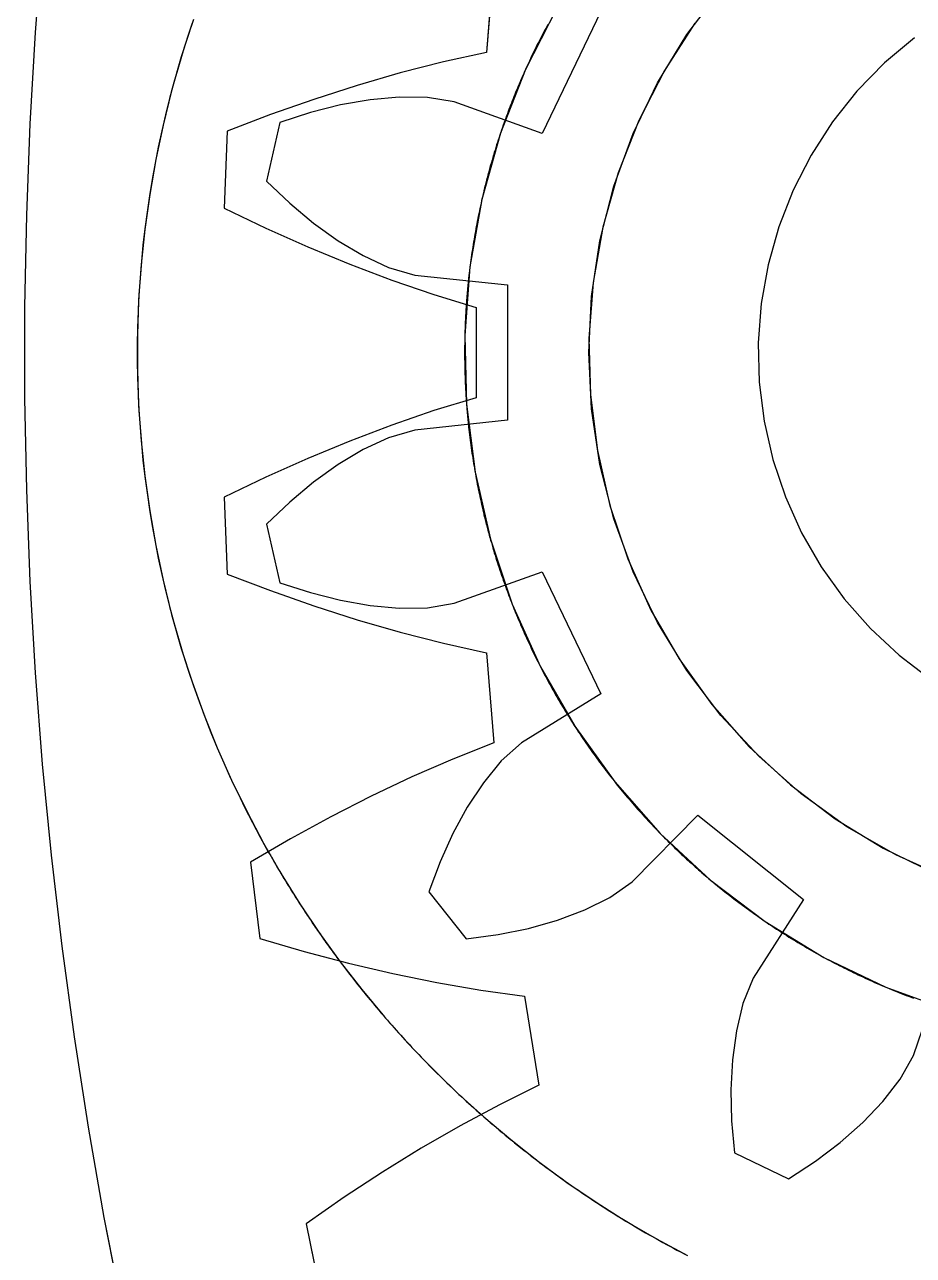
# Model space of a CAD drawing. Header units: millimetres. Extents: x -29 to 134, y -50 to 53.
# Drawn here: x -5 to -1.06, y 36 to 41.45 of the extents above; entities that cross this region are included whole.
import ezdxf

# ---------------------------------------------------------------- set-up
doc = ezdxf.new("R2010")
doc.units = ezdxf.units.MM
doc.linetypes.add('DASHED', pattern=[1.524, 1.27, -0.254])
doc.layers.add('HIDDEN', color=8, linetype='DASHED')
doc.layers.add('VISIBLE', color=7, linetype='CONTINUOUS')

msp = doc.modelspace()

# ---------------------------------------------------------------- linework, layer by layer
at = {"layer": 'HIDDEN'}
for points in [[(-2.5, 40), (-2.48758, 40.24892), (-2.45043, 40.49537), (-2.38893, 40.73689), (-2.30369, 40.97109), (-2.19555, 41.19563), (-2.0656, 41.4083), (-1.91511, 41.60697), (-1.74559, 41.78967), (-1.55872, 41.95458), (-1.35637, 42.10006), (-1.14053, 42.22468), (-0.91335, 42.32718)], [(-2.5, 40), (-2.48758, 40.24892), (-2.45043, 40.49537), (-2.38893, 40.73689), (-2.30369, 40.97109), (-2.19555, 41.19563), (-2.0656, 41.4083), (-1.91511, 41.60697), (-1.74559, 41.78967), (-1.55872, 41.95458), (-1.35637, 42.10006), (-1.14053, 42.22468), (-0.91335, 42.32718)], [(-4.92077, 41.82244), (-4.95206, 41.41816), (-4.97554, 41.01335), (-4.99119, 40.60816), (-4.99902, 40.20275), (-4.99902, 39.79725), (-4.99119, 39.39184), (-4.97554, 38.98665), (-4.95206, 38.58184), (-4.92077, 38.17756), (-4.88168, 37.77396), (-4.83481, 37.37118), (-4.78017, 36.96939), (-4.71778, 36.56873), (-4.64767, 36.16935), (-4.56985, 35.77139)], [(-2.92125, 41.72809), (-2.95343, 41.32947)], [(-2.64138, 41.525), (-2.78009, 41.25443), (-2.89118, 40.97138), (-2.97353, 40.67869), (-3.02633, 40.37925), (-3.04905, 40.07604), (-3.04147, 39.77207), (-3.00366, 39.47037), (-2.936, 39.17394), (-2.83916, 38.88571), (-2.71411, 38.60856), (-2.56208, 38.34523), (-2.38459, 38.09836), (-2.18339, 37.87038), (-1.9605, 37.66356), (-1.71813, 37.47997), (-1.45867, 37.32142), (-1.18473, 37.1895), (-0.899, 37.0855)], [(-2.64138, 41.525), (-2.78009, 41.25443), (-2.89118, 40.97138), (-2.97353, 40.67869), (-3.02633, 40.37925), (-3.04905, 40.07604), (-3.04147, 39.77207), (-3.00366, 39.47037), (-2.936, 39.17394), (-2.83916, 38.88571), (-2.71411, 38.60856), (-2.56208, 38.34523), (-2.38459, 38.09836), (-2.18339, 37.87038), (-1.9605, 37.66356), (-1.71813, 37.47997), (-1.45867, 37.32142), (-1.18473, 37.1895), (-0.899, 37.0855)], [(-2.64138, 41.525), (-2.78009, 41.25443), (-2.89118, 40.97138), (-2.97353, 40.67869), (-3.02633, 40.37925), (-3.04905, 40.07604), (-3.04147, 39.77207), (-3.00366, 39.47037), (-2.936, 39.17394), (-2.83916, 38.88571), (-2.71411, 38.60856), (-2.56208, 38.34523), (-2.38459, 38.09836), (-2.18339, 37.87038), (-1.9605, 37.66356), (-1.71813, 37.47997), (-1.45867, 37.32142), (-1.18473, 37.1895), (-0.899, 37.0855)], [(-2.44613, 41.51065), (-2.70621, 40.97059)], [(-4.25101, 41.47611), (-4.27451, 41.40661), (-4.29687, 41.33674), (-4.31809, 41.26652), (-4.33817, 41.19595), (-4.35709, 41.12507), (-4.37485, 41.05389), (-4.39145, 40.98243), (-4.40688, 40.91071), (-4.42114, 40.83875), (-4.43423, 40.76656), (-4.44614, 40.69417), (-4.45686, 40.6216), (-4.4664, 40.54886), (-4.47476, 40.47597), (-4.48192, 40.40296), (-4.4879, 40.32984), (-4.49268, 40.25663), (-4.49626, 40.18336), (-4.49865, 40.11003), (-4.49985, 40.03668), (-4.49985, 39.96332), (-4.49865, 39.88997), (-4.49626, 39.81664), (-4.49268, 39.74337), (-4.4879, 39.67016), (-4.48192, 39.59704), (-4.47476, 39.52403), (-4.4664, 39.45114), (-4.45686, 39.3784), (-4.44614, 39.30583), (-4.43423, 39.23344), (-4.42114, 39.16125), (-4.40688, 39.08929), (-4.39145, 39.01757), (-4.37485, 38.94611), (-4.35709, 38.87493), (-4.33817, 38.80405), (-4.31809, 38.73348), (-4.29687, 38.66326), (-4.27451, 38.59339), (-4.25101, 38.52389), (-4.22638, 38.45478), (-4.20063, 38.38609), (-4.17376, 38.31782), (-4.14578, 38.25001), (-4.1167, 38.18265), (-4.08653, 38.11578), (-4.05527, 38.04941), (-4.02293, 37.98356), (-3.98952, 37.91825), (-3.95506, 37.85348), (-3.91954, 37.78929)], [(-4.25699, 41.45879), (-4.3051, 41.31), (-4.34802, 41.15963), (-4.38568, 41.00786), (-4.41805, 40.85488), (-4.44509, 40.70086), (-4.46675, 40.54599), (-4.48303, 40.39046), (-4.49389, 40.23447), (-4.49932, 40.07819), (-4.49932, 39.92181), (-4.49389, 39.76553), (-4.48303, 39.60954), (-4.46675, 39.45401), (-4.44509, 39.29914), (-4.41805, 39.14512), (-4.38568, 38.99214), (-4.34802, 38.84037), (-4.3051, 38.69), (-4.25699, 38.54121), (-4.20373, 38.39418), (-4.1454, 38.24909), (-4.08206, 38.10612), (-4.01379, 37.96543), (-3.94068, 37.8272), (-3.86281, 37.6916), (-3.78027, 37.55878), (-3.69317, 37.42891), (-3.60161, 37.30214), (-3.5057, 37.17864), (-3.40555, 37.05854), (-3.3013, 36.94199), (-3.19305, 36.82913), (-3.08095, 36.7201), (-2.96514, 36.61504), (-2.84574, 36.51406), (-2.7229, 36.41729), (-2.59678, 36.32485), (-2.46752, 36.23684), (-2.33528, 36.15338), (-2.20022, 36.07456), (-2.0625, 36.00049)], [(-2.02985, 41.45936), (-2.16506, 41.25), (-2.27876, 41.02822), (-2.36982, 40.79622), (-2.43732, 40.5563), (-2.4806, 40.31086), (-2.49922, 40.06233), (-2.49301, 39.81317), (-2.46202, 39.56588), (-2.40656, 39.3229), (-2.32718, 39.08665), (-2.22468, 38.85947), (-2.10006, 38.64363), (-1.95458, 38.44128), (-1.78967, 38.25441), (-1.60697, 38.08489), (-1.4083, 37.9344), (-1.19563, 37.80445), (-0.97109, 37.69631)], [(-2.02985, 41.45936), (-2.16506, 41.25), (-2.27876, 41.02822), (-2.36982, 40.79622), (-2.43732, 40.5563), (-2.4806, 40.31086), (-2.49922, 40.06233), (-2.49301, 39.81317), (-2.46202, 39.56588), (-2.40656, 39.3229), (-2.32718, 39.08665), (-2.22468, 38.85947), (-2.10006, 38.64363), (-1.95458, 38.44128), (-1.78967, 38.25441), (-1.60697, 38.08489), (-1.4083, 37.9344), (-1.19563, 37.80445), (-0.97109, 37.69631)], [(-2.02985, 41.45936), (-2.16506, 41.25), (-2.27876, 41.02822), (-2.36982, 40.79622), (-2.43732, 40.5563), (-2.4806, 40.31086), (-2.49922, 40.06233), (-2.49301, 39.81317), (-2.46202, 39.56588), (-2.40656, 39.3229), (-2.32718, 39.08665), (-2.22468, 38.85947), (-2.10006, 38.64363), (-1.95458, 38.44128), (-1.78967, 38.25441), (-1.60697, 38.08489), (-1.4083, 37.9344), (-1.19563, 37.80445), (-0.97109, 37.69631)], [(-2.02985, 41.45936), (-2.16506, 41.25), (-2.27876, 41.02822), (-2.36982, 40.79622), (-2.43732, 40.5563), (-2.4806, 40.31086), (-2.49922, 40.06233), (-2.49301, 39.81317), (-2.46202, 39.56588), (-2.40656, 39.3229), (-2.32718, 39.08665), (-2.22468, 38.85947), (-2.10006, 38.64363), (-1.95458, 38.44128), (-1.78967, 38.25441), (-1.60697, 38.08489), (-1.4083, 37.9344), (-1.19563, 37.80445), (-0.97109, 37.69631)], [(-2.02985, 41.45936), (-2.16506, 41.25), (-2.27876, 41.02822), (-2.36982, 40.79622), (-2.43732, 40.5563), (-2.4806, 40.31086), (-2.49922, 40.06233), (-2.49301, 39.81317), (-2.46202, 39.56588), (-2.40656, 39.3229), (-2.32718, 39.08665), (-2.22468, 38.85947), (-2.10006, 38.64363), (-1.95458, 38.44128), (-1.78967, 38.25441), (-1.60697, 38.08489), (-1.4083, 37.9344), (-1.19563, 37.80445), (-0.97109, 37.69631)], [(-2.02985, 41.45936), (-2.16506, 41.25), (-2.27876, 41.02822), (-2.36982, 40.79622), (-2.43732, 40.5563), (-2.4806, 40.31086), (-2.49922, 40.06233), (-2.49301, 39.81317), (-2.46202, 39.56588), (-2.40656, 39.3229), (-2.32718, 39.08665), (-2.22468, 38.85947), (-2.10006, 38.64363), (-1.95458, 38.44128), (-1.78967, 38.25441), (-1.60697, 38.08489), (-1.4083, 37.9344), (-1.19563, 37.80445), (-0.97109, 37.69631)], [(-2.02985, 41.45936), (-2.16506, 41.25), (-2.27876, 41.02822), (-2.36982, 40.79622), (-2.43732, 40.5563), (-2.4806, 40.31086), (-2.49922, 40.06233), (-2.49301, 39.81317), (-2.46202, 39.56588), (-2.40656, 39.3229), (-2.32718, 39.08665), (-2.22468, 38.85947), (-2.10006, 38.64363), (-1.95458, 38.44128), (-1.78967, 38.25441), (-1.60697, 38.08489), (-1.4083, 37.9344), (-1.19563, 37.80445), (-0.97109, 37.69631)], [(-2.02985, 41.45936), (-2.16506, 41.25), (-2.27876, 41.02822), (-2.36982, 40.79622), (-2.43732, 40.5563), (-2.4806, 40.31086), (-2.49922, 40.06233), (-2.49301, 39.81317), (-2.46202, 39.56588), (-2.40656, 39.3229), (-2.32718, 39.08665), (-2.22468, 38.85947), (-2.10006, 38.64363), (-1.95458, 38.44128), (-1.78967, 38.25441), (-1.60697, 38.08489), (-1.4083, 37.9344), (-1.19563, 37.80445), (-0.97109, 37.69631)], [(-1.05666, 41.39498), (-1.1903, 41.28284), (-1.31212, 41.15795), (-1.42089, 41.02155), (-1.51554, 40.875), (-1.59514, 40.71975), (-1.65887, 40.55735), (-1.70612, 40.38941), (-1.73642, 40.2176), (-1.74946, 40.04363), (-1.74511, 39.86922), (-1.72341, 39.69612), (-1.68459, 39.52603), (-1.62903, 39.36065), (-1.55728, 39.20163), (-1.47005, 39.05054), (-1.36821, 38.90889), (-1.25277, 38.77809), (-1.12488, 38.65942), (-0.98581, 38.55408)], [(-1.05666, 41.39498), (-1.1903, 41.28284), (-1.31212, 41.15795), (-1.42089, 41.02155), (-1.51554, 40.875), (-1.59514, 40.71975), (-1.65887, 40.55735), (-1.70612, 40.38941), (-1.73642, 40.2176), (-1.74946, 40.04363), (-1.74511, 39.86922), (-1.72341, 39.69612), (-1.68459, 39.52603), (-1.62903, 39.36065), (-1.55728, 39.20163), (-1.47005, 39.05054), (-1.36821, 38.90889), (-1.25277, 38.77809), (-1.12488, 38.65942), (-0.98581, 38.55408)], [(-2.95343, 41.32947), (-3.14425, 41.28757)], [(-3.14425, 41.28757), (-3.33537, 41.23863)], [(-3.33537, 41.23863), (-3.52669, 41.18314)], [(-3.52669, 41.18314), (-3.71813, 41.12149)], [(-3.71813, 41.12149), (-3.90962, 41.05397)], [(-3.4681, 41.12), (-3.59953, 41.09699)], [(-3.33947, 41.13149), (-3.4681, 41.12)], [(-3.21463, 41.12995), (-3.33947, 41.13149)], [(-3.09584, 41.11032), (-3.21463, 41.12995)], [(-2.70621, 40.97059), (-3.09584, 41.11032)], [(-3.90962, 41.05397), (-4.10109, 40.98081)], [(-3.73303, 41.06323), (-3.86799, 41.01916)], [(-3.59953, 41.09699), (-3.73303, 41.06323)], [(-3.86799, 41.01916), (-3.92713, 40.76003)], [(-2.87094, 41.02966), (-2.87484, 41.01872), (-2.8787, 41.00777), (-2.88252, 40.9968), (-2.88629, 40.98581), (-2.89002, 40.97481), (-2.89372, 40.9638), (-2.89736, 40.95277), (-2.90097, 40.94173), (-2.90454, 40.93068), (-2.90806, 40.91961), (-2.91154, 40.90853), (-2.91498, 40.89743), (-2.91838, 40.88633), (-2.92173, 40.87521), (-2.92504, 40.86407), (-2.92831, 40.85293), (-2.93154, 40.84177), (-2.93472, 40.8306), (-2.93787, 40.81942), (-2.94096, 40.80822), (-2.94402, 40.79702), (-2.94704, 40.7858), (-2.95001, 40.77457), (-2.95294, 40.76333), (-2.95582, 40.75208), (-2.95866, 40.74082), (-2.96146, 40.72955), (-2.96422, 40.71826), (-2.96693, 40.70697), (-2.9696, 40.69566), (-2.97223, 40.68435), (-2.97482, 40.67303), (-2.97736, 40.66169), (-2.97986, 40.65035), (-2.98231, 40.639), (-2.98472, 40.62763), (-2.98709, 40.61626), (-2.98942, 40.60488), (-2.9917, 40.59349), (-2.99394, 40.5821), (-2.99613, 40.57069), (-2.99828, 40.55928), (-3.00039, 40.54785), (-3.00246, 40.53642), (-3.00448, 40.52498), (-3.00646, 40.51354), (-3.00839, 40.50209), (-3.01028, 40.49063), (-3.01213, 40.47916), (-3.01393, 40.46768), (-3.01569, 40.4562), (-3.0174, 40.44471), (-3.01908, 40.43322), (-3.0207, 40.42172), (-3.02229, 40.41021), (-3.02383, 40.3987), (-3.02532, 40.38718), (-3.02678, 40.37566), (-3.02819, 40.36413), (-3.02955, 40.35259), (-3.03087, 40.34105), (-3.03215, 40.32951), (-3.03338, 40.31796)], [(-4.10109, 40.98081), (-4.11483, 40.63984)], [(-3.92713, 40.76003), (-3.82466, 40.66176)], [(-4.11483, 40.63984), (-3.92987, 40.55151)], [(-3.82466, 40.66176), (-3.71903, 40.57342)], [(-3.71903, 40.57342), (-3.6106, 40.49567)], [(-3.92987, 40.55151), (-3.74444, 40.4688)], [(-3.74444, 40.4688), (-3.55857, 40.39195)], [(-3.6106, 40.49567), (-3.49969, 40.4295)], [(-3.49969, 40.4295), (-3.38655, 40.37672)], [(-3.55857, 40.39195), (-3.37234, 40.32124)], [(-3.38655, 40.37672), (-3.271, 40.34287)], [(-3.271, 40.34287), (-2.85933, 40.29971)], [(-3.37234, 40.32124), (-3.18578, 40.25707)], [(-2.85933, 40.29971), (-2.85933, 39.70029)], [(-3.18578, 40.25707), (-2.99895, 40.19996)], [(-3.04253, 40.21328), (-3.043, 40.20652), (-3.04345, 40.19976), (-3.04389, 40.193), (-3.04431, 40.18623), (-3.04472, 40.17947), (-3.04511, 40.17271), (-3.04548, 40.16594), (-3.04584, 40.15917), (-3.04619, 40.15241), (-3.04652, 40.14564), (-3.04684, 40.13887), (-3.04714, 40.1321), (-3.04742, 40.12533), (-3.04769, 40.11856), (-3.04795, 40.11179), (-3.04819, 40.10501), (-3.04842, 40.09824), (-3.04863, 40.09147), (-3.04882, 40.08469), (-3.049, 40.07792), (-3.04917, 40.07115), (-3.04932, 40.06437), (-3.04946, 40.0576), (-3.04958, 40.05082), (-3.04968, 40.04405), (-3.04977, 40.03727), (-3.04985, 40.03049), (-3.04991, 40.02372), (-3.04995, 40.01694), (-3.04998, 40.01016), (-3.05, 40.00339), (-3.05, 39.99661), (-3.04998, 39.98984), (-3.04995, 39.98306), (-3.04991, 39.97628), (-3.04985, 39.96951), (-3.04977, 39.96273), (-3.04968, 39.95595), (-3.04958, 39.94918), (-3.04946, 39.9424), (-3.04932, 39.93563), (-3.04917, 39.92885), (-3.049, 39.92208), (-3.04882, 39.91531), (-3.04863, 39.90853), (-3.04842, 39.90176), (-3.04819, 39.89499), (-3.04795, 39.88821), (-3.04769, 39.88144), (-3.04742, 39.87467), (-3.04714, 39.8679), (-3.04684, 39.86113), (-3.04652, 39.85436), (-3.04619, 39.84759), (-3.04584, 39.84083), (-3.04548, 39.83406), (-3.04511, 39.82729), (-3.04472, 39.82053), (-3.04431, 39.81377), (-3.04389, 39.807), (-3.04345, 39.80024), (-3.043, 39.79348), (-3.04253, 39.78672)], [(-2.99895, 40.19996), (-2.99895, 39.80004)], [(-0.91335, 37.67282), (-1.14053, 37.77532), (-1.35637, 37.89994), (-1.55872, 38.04542), (-1.74559, 38.21033), (-1.91511, 38.39303), (-2.0656, 38.5917), (-2.19555, 38.80437), (-2.30369, 39.02891), (-2.38893, 39.26311), (-2.45043, 39.50463), (-2.48758, 39.75108), (-2.5, 40)], [(-0.91335, 37.67282), (-1.14053, 37.77532), (-1.35637, 37.89994), (-1.55872, 38.04542), (-1.74559, 38.21033), (-1.91511, 38.39303), (-2.0656, 38.5917), (-2.19555, 38.80437), (-2.30369, 39.02891), (-2.38893, 39.26311), (-2.45043, 39.50463), (-2.48758, 39.75108), (-2.5, 40)], [(-2.99895, 39.80004), (-3.18578, 39.74293)], [(-3.18578, 39.74293), (-3.37234, 39.67876)], [(-2.85933, 39.70029), (-3.271, 39.65713)], [(-3.37234, 39.67876), (-3.55857, 39.60805)], [(-3.271, 39.65713), (-3.38655, 39.62328)], [(-3.03338, 39.68204), (-3.03215, 39.67049), (-3.03087, 39.65895), (-3.02955, 39.64741), (-3.02819, 39.63587), (-3.02678, 39.62434), (-3.02532, 39.61282), (-3.02383, 39.6013), (-3.02229, 39.58979), (-3.0207, 39.57828), (-3.01908, 39.56678), (-3.0174, 39.55529), (-3.01569, 39.5438), (-3.01393, 39.53232), (-3.01213, 39.52084), (-3.01028, 39.50937), (-3.00839, 39.49791), (-3.00646, 39.48646), (-3.00448, 39.47502), (-3.00246, 39.46358), (-3.00039, 39.45215), (-2.99828, 39.44072), (-2.99613, 39.42931), (-2.99394, 39.4179), (-2.9917, 39.40651), (-2.98942, 39.39512), (-2.98709, 39.38374), (-2.98472, 39.37237), (-2.98231, 39.361), (-2.97986, 39.34965), (-2.97736, 39.33831), (-2.97482, 39.32697), (-2.97223, 39.31565), (-2.9696, 39.30434), (-2.96693, 39.29303), (-2.96422, 39.28174), (-2.96146, 39.27045), (-2.95866, 39.25918), (-2.95582, 39.24792), (-2.95294, 39.23667), (-2.95001, 39.22543), (-2.94704, 39.2142), (-2.94402, 39.20298), (-2.94096, 39.19178), (-2.93787, 39.18058), (-2.93472, 39.1694), (-2.93154, 39.15823), (-2.92831, 39.14707), (-2.92504, 39.13593), (-2.92173, 39.12479), (-2.91838, 39.11367), (-2.91498, 39.10257), (-2.91154, 39.09147), (-2.90806, 39.08039), (-2.90454, 39.06932), (-2.90097, 39.05827), (-2.89736, 39.04723), (-2.89372, 39.0362), (-2.89002, 39.02519), (-2.88629, 39.01419), (-2.88252, 39.0032), (-2.8787, 38.99223), (-2.87484, 38.98128), (-2.87094, 38.97034)], [(-3.55857, 39.60805), (-3.74444, 39.5312)], [(-3.38655, 39.62328), (-3.49969, 39.5705)], [(-3.74444, 39.5312), (-3.92987, 39.44849)], [(-3.49969, 39.5705), (-3.6106, 39.50433)], [(-3.6106, 39.50433), (-3.71903, 39.42658)], [(-3.92987, 39.44849), (-4.11483, 39.36016)], [(-3.71903, 39.42658), (-3.82466, 39.33824)], [(-4.11483, 39.36016), (-4.10109, 39.01919)], [(-3.82466, 39.33824), (-3.92713, 39.23997)], [(-3.92713, 39.23997), (-3.86799, 38.98084)], [(-4.10109, 39.01919), (-3.90962, 38.94603)], [(-3.86799, 38.98084), (-3.73303, 38.93677)], [(-3.09584, 38.88968), (-2.70621, 39.02941)], [(-2.70621, 39.02941), (-2.44613, 38.48935)], [(-3.90962, 38.94603), (-3.71813, 38.87851)], [(-3.73303, 38.93677), (-3.59953, 38.90301)], [(-3.71813, 38.87851), (-3.52669, 38.81686)], [(-3.59953, 38.90301), (-3.4681, 38.88)], [(-3.4681, 38.88), (-3.33947, 38.86851)], [(-3.33947, 38.86851), (-3.21463, 38.87005)], [(-3.21463, 38.87005), (-3.09584, 38.88968)], [(-3.52669, 38.81686), (-3.33537, 38.76137)], [(-3.33537, 38.76137), (-3.14425, 38.71243)], [(-3.14425, 38.71243), (-2.95343, 38.67053)], [(-2.95343, 38.67053), (-2.92125, 38.27191)], [(-2.44613, 38.48935), (-2.79831, 38.27185)], [(-2.59503, 38.3974), (-2.5889, 38.38752), (-2.58274, 38.37768), (-2.57655, 38.36785), (-2.57031, 38.35805), (-2.56404, 38.34828), (-2.55773, 38.33852), (-2.55139, 38.32879), (-2.545, 38.31909), (-2.53858, 38.30941), (-2.53213, 38.29975), (-2.52563, 38.29012), (-2.5191, 38.28052), (-2.51254, 38.27094), (-2.50593, 38.26138), (-2.49929, 38.25185), (-2.49262, 38.24235), (-2.48591, 38.23287), (-2.47916, 38.22341), (-2.47238, 38.21398), (-2.46556, 38.20458), (-2.4587, 38.1952), (-2.45181, 38.18585), (-2.44488, 38.17653), (-2.43792, 38.16723), (-2.43092, 38.15796), (-2.42389, 38.14872), (-2.41682, 38.1395), (-2.40972, 38.13031), (-2.40258, 38.12114), (-2.39541, 38.11201), (-2.3882, 38.1029), (-2.38096, 38.09382), (-2.37368, 38.08477), (-2.36637, 38.07574), (-2.35903, 38.06674), (-2.35165, 38.05777), (-2.34423, 38.04883), (-2.33679, 38.03992), (-2.32931, 38.03103), (-2.32179, 38.02218), (-2.31424, 38.01335), (-2.30666, 38.00455), (-2.29904, 37.99578), (-2.29139, 37.98704), (-2.28371, 37.97833), (-2.276, 37.96964), (-2.26825, 37.96099), (-2.26047, 37.95237), (-2.25265, 37.94377), (-2.2448, 37.93521), (-2.23692, 37.92668), (-2.22901, 37.91817), (-2.22107, 37.9097), (-2.21309, 37.90126), (-2.20508, 37.89284), (-2.19704, 37.88446), (-2.18897, 37.87611), (-2.18087, 37.86779), (-2.17273, 37.8595), (-2.16456, 37.85124), (-2.15636, 37.84301), (-2.14813, 37.83482), (-2.13987, 37.82665)], [(-2.92125, 38.27191), (-3.10288, 38.19995)], [(-2.79831, 38.27185), (-2.88772, 38.19122)], [(-3.10288, 38.19995), (-3.28367, 38.12097)], [(-2.88772, 38.19122), (-2.96676, 38.09457)], [(-3.28367, 38.12097), (-3.46361, 38.03551)], [(-2.96676, 38.09457), (-3.03797, 37.98684)], [(-3.46361, 38.03551), (-3.64269, 37.94395)], [(-3.64269, 37.94395), (-3.82087, 37.84659)], [(-3.03797, 37.98684), (-3.10193, 37.86974)], [(-2.3075, 37.6564), (-2.01709, 37.95135)], [(-2.01709, 37.95135), (-1.54844, 37.57761)], [(-3.82087, 37.84659), (-3.99811, 37.74367)], [(-3.10193, 37.86974), (-3.15877, 37.74432)], [(-3.99811, 37.74367), (-3.95698, 37.40491)], [(-3.15877, 37.74432), (-3.20846, 37.61132)], [(-2.40601, 37.58717), (-2.3075, 37.6564)], [(-3.20846, 37.61132), (-3.04274, 37.40351)], [(-2.51782, 37.53162), (-2.40601, 37.58717)], [(-1.54844, 37.57761), (-1.77137, 37.22885)], [(-2.6387, 37.48617), (-2.51782, 37.53162)], [(-2.76709, 37.44987), (-2.6387, 37.48617)], [(-3.95698, 37.40491), (-3.76025, 37.34739)], [(-3.04274, 37.40351), (-2.90202, 37.42236)], [(-2.90202, 37.42236), (-2.76709, 37.44987)], [(-1.64269, 37.43016), (-1.63289, 37.42393), (-1.62307, 37.41773), (-1.61323, 37.41156), (-1.60336, 37.40544), (-1.59346, 37.39935), (-1.58355, 37.3933), (-1.57361, 37.38729), (-1.56365, 37.38132), (-1.55367, 37.37538), (-1.54366, 37.36948), (-1.53363, 37.36362), (-1.52358, 37.3578), (-1.51351, 37.35202), (-1.50341, 37.34627), (-1.49329, 37.34057), (-1.48315, 37.3349), (-1.47299, 37.32927), (-1.46281, 37.32368), (-1.45261, 37.31813), (-1.44239, 37.31262), (-1.43214, 37.30714), (-1.42188, 37.30171), (-1.41159, 37.29631), (-1.40128, 37.29096), (-1.39096, 37.28564), (-1.38061, 37.28036), (-1.37024, 37.27513), (-1.35985, 37.26993), (-1.34945, 37.26477), (-1.33902, 37.25965), (-1.32858, 37.25457), (-1.31811, 37.24953), (-1.30763, 37.24453), (-1.29712, 37.23957), (-1.2866, 37.23465), (-1.27606, 37.22977), (-1.2655, 37.22493), (-1.25492, 37.22013), (-1.24433, 37.21537), (-1.23371, 37.21065), (-1.22308, 37.20598), (-1.21243, 37.20134), (-1.20177, 37.19674), (-1.19108, 37.19219), (-1.18038, 37.18767), (-1.16966, 37.1832), (-1.15893, 37.17876), (-1.14817, 37.17437), (-1.13741, 37.17002), (-1.12662, 37.16571), (-1.11582, 37.16144), (-1.105, 37.15721), (-1.09417, 37.15302), (-1.08332, 37.14887), (-1.07245, 37.14477), (-1.06157, 37.1407)], [(-3.76025, 37.34739), (-3.56395, 37.2955)], [(-3.60469, 37.30627), (-3.59586, 37.29449), (-3.58698, 37.28273), (-3.57807, 37.27101), (-3.56912, 37.25931), (-3.56013, 37.24764), (-3.5511, 37.23601), (-3.54204, 37.2244), (-3.53294, 37.21282), (-3.52379, 37.20127), (-3.51462, 37.18976), (-3.5054, 37.17827), (-3.49615, 37.16681), (-3.48685, 37.15538), (-3.47753, 37.14399), (-3.46816, 37.13262), (-3.45876, 37.12128), (-3.44932, 37.10998), (-3.43984, 37.09871), (-3.43032, 37.08746), (-3.42077, 37.07625), (-3.41119, 37.06507), (-3.40156, 37.05392), (-3.3919, 37.0428), (-3.3822, 37.03172), (-3.37247, 37.02067), (-3.3627, 37.00964), (-3.3529, 36.99865), (-3.34306, 36.9877), (-3.33318, 36.97677), (-3.32327, 36.96588), (-3.31332, 36.95502), (-3.30334, 36.94419), (-3.29332, 36.93339), (-3.28326, 36.92263), (-3.27317, 36.9119), (-3.26305, 36.90121), (-3.25289, 36.89054), (-3.24269, 36.87991), (-3.23246, 36.86932), (-3.2222, 36.85875), (-3.2119, 36.84823), (-3.20157, 36.83773), (-3.1912, 36.82727), (-3.1808, 36.81684), (-3.17037, 36.80645), (-3.1599, 36.79609), (-3.14939, 36.78576), (-3.13886, 36.77547), (-3.12829, 36.76522), (-3.11768, 36.755), (-3.10705, 36.74481), (-3.09638, 36.73466), (-3.08567, 36.72454), (-3.07494, 36.71446), (-3.06417, 36.70441), (-3.05336, 36.6944), (-3.04253, 36.68443), (-3.03166, 36.67449), (-3.02076, 36.66458), (-3.00983, 36.65471), (-2.99886, 36.64488), (-2.98787, 36.63508), (-2.97684, 36.62532)], [(-3.56395, 37.2955), (-3.36817, 37.24945)], [(-3.36817, 37.24945), (-3.173, 37.20954)], [(-1.06214, 36.8873), (-0.92846, 37.27905)], [(-3.173, 37.20954), (-2.97856, 37.17613)], [(-1.77137, 37.22885), (-1.81695, 37.11741)], [(-2.97856, 37.17613), (-2.78499, 37.14972)], [(-2.78499, 37.14972), (-2.72084, 36.75499)], [(-1.81695, 37.11741), (-1.84623, 36.99604)], [(-1.84623, 36.99604), (-1.86364, 36.86808)], [(-1.86364, 36.86808), (-1.87046, 36.73482)], [(-1.12085, 36.78219), (-1.06214, 36.8873)], [(-2.72084, 36.75499), (-2.89609, 36.66864)], [(-1.19749, 36.68362), (-1.12085, 36.78219)], [(-1.87046, 36.73482), (-1.86725, 36.59716)], [(-2.89609, 36.66864), (-3.06994, 36.57538)], [(-1.28668, 36.59022), (-1.19749, 36.68362)], [(-1.86725, 36.59716), (-1.85431, 36.45578)], [(-1.38661, 36.50181), (-1.28668, 36.59022)], [(-3.06994, 36.57538), (-3.24242, 36.47571)], [(-3.24242, 36.47571), (-3.41355, 36.37004)], [(-1.49623, 36.41849), (-1.38661, 36.50181)], [(-1.85431, 36.45578), (-1.61484, 36.34045)], [(-1.61484, 36.34045), (-1.49623, 36.41849)], [(-3.41355, 36.37004), (-3.58332, 36.25866)], [(-3.58332, 36.25866), (-3.75171, 36.1418)], [(-3.75171, 36.1418), (-3.68345, 35.80745)]]:
    msp.add_lwpolyline(points, dxfattribs=at)
at = {"layer": 'VISIBLE'}
for points in [[(-4.92077, 41.82244), (-4.95206, 41.41816), (-4.97554, 41.01335), (-4.99119, 40.60816), (-4.99902, 40.20275), (-4.99902, 39.79725), (-4.99119, 39.39184), (-4.97554, 38.98665), (-4.95206, 38.58184), (-4.92077, 38.17756), (-4.88168, 37.77396), (-4.83481, 37.37118), (-4.78017, 36.96939), (-4.71778, 36.56873), (-4.64767, 36.16935), (-4.56985, 35.77139)], [(-2.92125, 41.72809), (-2.95343, 41.32947)], [(-2.44613, 41.51065), (-2.70621, 40.97059)], [(-2.68119, 41.45387), (-2.68599, 41.44498), (-2.69077, 41.43606), (-2.69551, 41.42713), (-2.70023, 41.41819), (-2.70492, 41.40923), (-2.70957, 41.40025), (-2.7142, 41.39126), (-2.7188, 41.38225), (-2.72337, 41.37323), (-2.72791, 41.3642), (-2.73241, 41.35514), (-2.73689, 41.34608), (-2.74134, 41.337), (-2.74576, 41.3279), (-2.75015, 41.31879), (-2.7545, 41.30966), (-2.75883, 41.30052), (-2.76313, 41.29137), (-2.76739, 41.2822), (-2.77163, 41.27302), (-2.77583, 41.26382), (-2.78001, 41.25461), (-2.78415, 41.24539), (-2.78827, 41.23615), (-2.79235, 41.2269), (-2.7964, 41.21763), (-2.80042, 41.20836), (-2.80442, 41.19906), (-2.80838, 41.18976), (-2.8123, 41.18044), (-2.8162, 41.17111), (-2.82007, 41.16177), (-2.82391, 41.15241), (-2.82771, 41.14304), (-2.83149, 41.13366), (-2.83523, 41.12427), (-2.83894, 41.11486), (-2.84262, 41.10544), (-2.84627, 41.09601), (-2.84989, 41.08657), (-2.85348, 41.07711), (-2.85703, 41.06765), (-2.86056, 41.05817), (-2.86405, 41.04868), (-2.86751, 41.03918), (-2.87094, 41.02966)], [(-2.95343, 41.32947), (-3.14425, 41.28757)], [(-3.14425, 41.28757), (-3.33537, 41.23863)], [(-3.33537, 41.23863), (-3.52669, 41.18314)], [(-3.52669, 41.18314), (-3.71813, 41.12149)], [(-3.71813, 41.12149), (-3.90962, 41.05397)], [(-3.4681, 41.12), (-3.59953, 41.09699)], [(-3.33947, 41.13149), (-3.4681, 41.12)], [(-3.21463, 41.12995), (-3.33947, 41.13149)], [(-3.09584, 41.11032), (-3.21463, 41.12995)], [(-2.70621, 40.97059), (-3.09584, 41.11032)], [(-3.90962, 41.05397), (-4.10109, 40.98081)], [(-3.73303, 41.06323), (-3.86799, 41.01916)], [(-3.59953, 41.09699), (-3.73303, 41.06323)], [(-3.86799, 41.01916), (-3.92713, 40.76003)], [(-4.10109, 40.98081), (-4.11483, 40.63984)], [(-3.92713, 40.76003), (-3.82466, 40.66176)], [(-4.11483, 40.63984), (-3.92987, 40.55151)], [(-3.82466, 40.66176), (-3.71903, 40.57342)], [(-3.71903, 40.57342), (-3.6106, 40.49567)], [(-3.92987, 40.55151), (-3.74444, 40.4688)], [(-3.74444, 40.4688), (-3.55857, 40.39195)], [(-3.6106, 40.49567), (-3.49969, 40.4295)], [(-3.49969, 40.4295), (-3.38655, 40.37672)], [(-3.55857, 40.39195), (-3.37234, 40.32124)], [(-3.38655, 40.37672), (-3.271, 40.34287)], [(-3.271, 40.34287), (-2.85933, 40.29971)], [(-3.37234, 40.32124), (-3.18578, 40.25707)], [(-3.03338, 40.31796), (-3.03355, 40.3163), (-3.03373, 40.31464), (-3.0339, 40.31298), (-3.03407, 40.31132), (-3.03424, 40.30966), (-3.03441, 40.308), (-3.03458, 40.30634), (-3.03474, 40.30468), (-3.03491, 40.30302), (-3.03507, 40.30136), (-3.03524, 40.2997), (-3.0354, 40.29804), (-3.03557, 40.29638), (-3.03573, 40.29472), (-3.03589, 40.29306), (-3.03605, 40.2914), (-3.03621, 40.28974), (-3.03636, 40.28808), (-3.03652, 40.28642), (-3.03668, 40.28476), (-3.03683, 40.2831), (-3.03699, 40.28144), (-3.03714, 40.27978), (-3.03729, 40.27812), (-3.03744, 40.27646), (-3.0376, 40.2748), (-3.03775, 40.27314), (-3.03789, 40.27147), (-3.03804, 40.26981), (-3.03819, 40.26815), (-3.03834, 40.26649), (-3.03848, 40.26483), (-3.03863, 40.26317), (-3.03877, 40.26151), (-3.03891, 40.25984), (-3.03905, 40.25818), (-3.03919, 40.25652), (-3.03933, 40.25486), (-3.03947, 40.2532), (-3.03961, 40.25153), (-3.03975, 40.24987), (-3.03988, 40.24821), (-3.04002, 40.24655), (-3.04015, 40.24488), (-3.04029, 40.24322), (-3.04042, 40.24156), (-3.04055, 40.2399), (-3.04068, 40.23823), (-3.04081, 40.23657), (-3.04094, 40.23491), (-3.04107, 40.23324), (-3.0412, 40.23158), (-3.04132, 40.22992), (-3.04145, 40.22825), (-3.04157, 40.22659), (-3.04169, 40.22493), (-3.04182, 40.22326), (-3.04194, 40.2216), (-3.04206, 40.21994), (-3.04218, 40.21827), (-3.0423, 40.21661), (-3.04242, 40.21495), (-3.04253, 40.21328)], [(-2.85933, 40.29971), (-2.85933, 39.70029)], [(-3.18578, 40.25707), (-2.99895, 40.19996)], [(-2.99895, 40.19996), (-2.99895, 39.80004)], [(-2.99895, 39.80004), (-3.18578, 39.74293)], [(-3.18578, 39.74293), (-3.37234, 39.67876)], [(-3.04253, 39.78672), (-3.04242, 39.78505), (-3.0423, 39.78339), (-3.04218, 39.78173), (-3.04206, 39.78006), (-3.04194, 39.7784), (-3.04182, 39.77674), (-3.04169, 39.77507), (-3.04157, 39.77341), (-3.04145, 39.77175), (-3.04132, 39.77008), (-3.0412, 39.76842), (-3.04107, 39.76676), (-3.04094, 39.76509), (-3.04081, 39.76343), (-3.04068, 39.76177), (-3.04055, 39.7601), (-3.04042, 39.75844), (-3.04029, 39.75678), (-3.04015, 39.75512), (-3.04002, 39.75345), (-3.03988, 39.75179), (-3.03975, 39.75013), (-3.03961, 39.74847), (-3.03947, 39.7468), (-3.03933, 39.74514), (-3.03919, 39.74348), (-3.03905, 39.74182), (-3.03891, 39.74016), (-3.03877, 39.73849), (-3.03863, 39.73683), (-3.03848, 39.73517), (-3.03834, 39.73351), (-3.03819, 39.73185), (-3.03804, 39.73019), (-3.03789, 39.72853), (-3.03775, 39.72686), (-3.0376, 39.7252), (-3.03744, 39.72354), (-3.03729, 39.72188), (-3.03714, 39.72022), (-3.03699, 39.71856), (-3.03683, 39.7169), (-3.03668, 39.71524), (-3.03652, 39.71358), (-3.03636, 39.71192), (-3.03621, 39.71026), (-3.03605, 39.7086), (-3.03589, 39.70694), (-3.03573, 39.70528), (-3.03557, 39.70362), (-3.0354, 39.70196), (-3.03524, 39.7003), (-3.03507, 39.69864), (-3.03491, 39.69698), (-3.03474, 39.69532), (-3.03458, 39.69366), (-3.03441, 39.692), (-3.03424, 39.69034), (-3.03407, 39.68868), (-3.0339, 39.68702), (-3.03373, 39.68536), (-3.03355, 39.6837), (-3.03338, 39.68204)], [(-2.85933, 39.70029), (-3.271, 39.65713)], [(-3.37234, 39.67876), (-3.55857, 39.60805)], [(-3.271, 39.65713), (-3.38655, 39.62328)], [(-3.55857, 39.60805), (-3.74444, 39.5312)], [(-3.38655, 39.62328), (-3.49969, 39.5705)], [(-3.74444, 39.5312), (-3.92987, 39.44849)], [(-3.49969, 39.5705), (-3.6106, 39.50433)], [(-3.6106, 39.50433), (-3.71903, 39.42658)], [(-3.92987, 39.44849), (-4.11483, 39.36016)], [(-3.71903, 39.42658), (-3.82466, 39.33824)], [(-4.11483, 39.36016), (-4.10109, 39.01919)], [(-3.82466, 39.33824), (-3.92713, 39.23997)], [(-3.92713, 39.23997), (-3.86799, 38.98084)], [(-4.10109, 39.01919), (-3.90962, 38.94603)], [(-3.86799, 38.98084), (-3.73303, 38.93677)], [(-3.09584, 38.88968), (-2.70621, 39.02941)], [(-2.70621, 39.02941), (-2.44613, 38.48935)], [(-3.90962, 38.94603), (-3.71813, 38.87851)], [(-3.73303, 38.93677), (-3.59953, 38.90301)], [(-2.87094, 38.97034), (-2.86751, 38.96082), (-2.86405, 38.95132), (-2.86056, 38.94183), (-2.85703, 38.93235), (-2.85348, 38.92289), (-2.84989, 38.91343), (-2.84627, 38.90399), (-2.84262, 38.89456), (-2.83894, 38.88514), (-2.83523, 38.87573), (-2.83149, 38.86634), (-2.82771, 38.85696), (-2.82391, 38.84759), (-2.82007, 38.83823), (-2.8162, 38.82889), (-2.8123, 38.81956), (-2.80838, 38.81024), (-2.80442, 38.80094), (-2.80042, 38.79164), (-2.7964, 38.78237), (-2.79235, 38.7731), (-2.78827, 38.76385), (-2.78415, 38.75461), (-2.78001, 38.74539), (-2.77583, 38.73618), (-2.77163, 38.72698), (-2.76739, 38.7178), (-2.76313, 38.70863), (-2.75883, 38.69948), (-2.7545, 38.69034), (-2.75015, 38.68121), (-2.74576, 38.6721), (-2.74134, 38.663), (-2.73689, 38.65392), (-2.73241, 38.64486), (-2.72791, 38.6358), (-2.72337, 38.62677), (-2.7188, 38.61775), (-2.7142, 38.60874), (-2.70957, 38.59975), (-2.70492, 38.59077), (-2.70023, 38.58181), (-2.69551, 38.57287), (-2.69077, 38.56394), (-2.68599, 38.55502), (-2.68119, 38.54613), (-2.67635, 38.53725), (-2.67149, 38.52838), (-2.66659, 38.51953), (-2.66167, 38.5107), (-2.65672, 38.50188), (-2.65173, 38.49308), (-2.64672, 38.4843), (-2.64168, 38.47553), (-2.63662, 38.46678), (-2.63152, 38.45805), (-2.62639, 38.44933), (-2.62123, 38.44063), (-2.61605, 38.43195), (-2.61084, 38.42329), (-2.6056, 38.41464), (-2.60032, 38.40601), (-2.59503, 38.3974)], [(-3.71813, 38.87851), (-3.52669, 38.81686)], [(-3.59953, 38.90301), (-3.4681, 38.88)], [(-3.4681, 38.88), (-3.33947, 38.86851)], [(-3.33947, 38.86851), (-3.21463, 38.87005)], [(-3.21463, 38.87005), (-3.09584, 38.88968)], [(-3.52669, 38.81686), (-3.33537, 38.76137)], [(-3.33537, 38.76137), (-3.14425, 38.71243)], [(-3.14425, 38.71243), (-2.95343, 38.67053)], [(-2.95343, 38.67053), (-2.92125, 38.27191)], [(-2.44613, 38.48935), (-2.79831, 38.27185)], [(-2.92125, 38.27191), (-3.10288, 38.19995)], [(-2.79831, 38.27185), (-2.88772, 38.19122)], [(-3.10288, 38.19995), (-3.28367, 38.12097)], [(-2.88772, 38.19122), (-2.96676, 38.09457)], [(-3.28367, 38.12097), (-3.46361, 38.03551)], [(-2.96676, 38.09457), (-3.03797, 37.98684)], [(-3.46361, 38.03551), (-3.64269, 37.94395)], [(-3.64269, 37.94395), (-3.82087, 37.84659)], [(-3.03797, 37.98684), (-3.10193, 37.86974)], [(-2.3075, 37.6564), (-2.01709, 37.95135)], [(-2.01709, 37.95135), (-1.54844, 37.57761)], [(-3.82087, 37.84659), (-3.99811, 37.74367)], [(-3.10193, 37.86974), (-3.15877, 37.74432)], [(-3.91954, 37.78929), (-3.91503, 37.78132), (-3.91051, 37.77336), (-3.90597, 37.7654), (-3.90141, 37.75746), (-3.89684, 37.74952), (-3.89225, 37.7416), (-3.88765, 37.73368), (-3.88303, 37.72577), (-3.87839, 37.71788), (-3.87374, 37.70999), (-3.86907, 37.70211), (-3.86438, 37.69424), (-3.85968, 37.68638), (-3.85497, 37.67853), (-3.85023, 37.67069), (-3.84549, 37.66286), (-3.84072, 37.65504), (-3.83594, 37.64722), (-3.83115, 37.63942), (-3.82633, 37.63163), (-3.82151, 37.62385), (-3.81666, 37.61608), (-3.8118, 37.60831), (-3.80693, 37.60056), (-3.80204, 37.59282), (-3.79713, 37.58508), (-3.79221, 37.57736), (-3.78727, 37.56965), (-3.78231, 37.56195), (-3.77734, 37.55425), (-3.77236, 37.54657), (-3.76736, 37.5389), (-3.76234, 37.53124), (-3.75731, 37.52359), (-3.75226, 37.51594), (-3.7472, 37.50831), (-3.74212, 37.50069), (-3.73703, 37.49308), (-3.73192, 37.48548), (-3.72679, 37.47789), (-3.72165, 37.47031), (-3.71649, 37.46274), (-3.71132, 37.45518), (-3.70614, 37.44764), (-3.70093, 37.4401), (-3.69572, 37.43257), (-3.69048, 37.42506), (-3.68523, 37.41755), (-3.67997, 37.41006), (-3.67469, 37.40257), (-3.6694, 37.3951), (-3.66409, 37.38764), (-3.65877, 37.38018), (-3.65343, 37.37274), (-3.64807, 37.36531), (-3.6427, 37.35789), (-3.63732, 37.35049), (-3.63192, 37.34309), (-3.6265, 37.3357), (-3.62107, 37.32833), (-3.61563, 37.32096), (-3.61017, 37.31361), (-3.60469, 37.30627)], [(-2.13987, 37.82665), (-2.13265, 37.81957), (-2.12541, 37.81251), (-2.11815, 37.80547), (-2.11086, 37.79846), (-2.10355, 37.79148), (-2.09622, 37.78451), (-2.08886, 37.77758), (-2.08148, 37.77066), (-2.07408, 37.76377), (-2.06665, 37.75691), (-2.0592, 37.75007), (-2.05173, 37.74326), (-2.04424, 37.73647), (-2.03672, 37.7297), (-2.02918, 37.72296), (-2.02162, 37.71624), (-2.01404, 37.70955), (-2.00644, 37.70289), (-1.99881, 37.69625), (-1.99116, 37.68964), (-1.98349, 37.68305), (-1.9758, 37.67648), (-1.96808, 37.66995), (-1.96035, 37.66343), (-1.95259, 37.65695), (-1.94481, 37.65049), (-1.93701, 37.64405), (-1.92919, 37.63764), (-1.92134, 37.63126), (-1.91348, 37.6249), (-1.90559, 37.61857), (-1.89769, 37.61226), (-1.88976, 37.60599), (-1.88181, 37.59973), (-1.87385, 37.59351), (-1.86586, 37.58731), (-1.85785, 37.58114), (-1.84982, 37.57499), (-1.84177, 37.56887), (-1.8337, 37.56278), (-1.82561, 37.55671), (-1.81749, 37.55067), (-1.80936, 37.54466), (-1.80121, 37.53867), (-1.79304, 37.53271), (-1.78485, 37.52678), (-1.77664, 37.52088), (-1.76841, 37.515), (-1.76016, 37.50915), (-1.7519, 37.50333), (-1.74361, 37.49754), (-1.7353, 37.49177), (-1.72698, 37.48603), (-1.71863, 37.48032), (-1.71027, 37.47463), (-1.70189, 37.46898), (-1.69349, 37.46335), (-1.68507, 37.45775), (-1.67663, 37.45217), (-1.66817, 37.44663), (-1.6597, 37.44111), (-1.6512, 37.43562), (-1.64269, 37.43016)], [(-3.99811, 37.74367), (-3.95698, 37.40491)], [(-3.15877, 37.74432), (-3.20846, 37.61132)], [(-2.40601, 37.58717), (-2.3075, 37.6564)], [(-3.20846, 37.61132), (-3.04274, 37.40351)], [(-2.51782, 37.53162), (-2.40601, 37.58717)], [(-1.54844, 37.57761), (-1.77137, 37.22885)], [(-2.6387, 37.48617), (-2.51782, 37.53162)], [(-2.76709, 37.44987), (-2.6387, 37.48617)], [(-3.95698, 37.40491), (-3.76025, 37.34739)], [(-3.04274, 37.40351), (-2.90202, 37.42236)], [(-2.90202, 37.42236), (-2.76709, 37.44987)], [(-3.76025, 37.34739), (-3.56395, 37.2955)], [(-3.56395, 37.2955), (-3.36817, 37.24945)], [(-3.36817, 37.24945), (-3.173, 37.20954)], [(-3.173, 37.20954), (-2.97856, 37.17613)], [(-1.77137, 37.22885), (-1.81695, 37.11741)], [(-2.97856, 37.17613), (-2.78499, 37.14972)], [(-2.78499, 37.14972), (-2.72084, 36.75499)], [(-1.81695, 37.11741), (-1.84623, 36.99604)], [(-1.84623, 36.99604), (-1.86364, 36.86808)], [(-1.86364, 36.86808), (-1.87046, 36.73482)], [(-1.12085, 36.78219), (-1.06214, 36.8873)], [(-2.72084, 36.75499), (-2.89609, 36.66864)], [(-1.19749, 36.68362), (-1.12085, 36.78219)], [(-1.87046, 36.73482), (-1.86725, 36.59716)], [(-2.89609, 36.66864), (-3.06994, 36.57538)], [(-1.28668, 36.59022), (-1.19749, 36.68362)], [(-2.97684, 36.62532), (-2.9636, 36.61369), (-2.95031, 36.60211), (-2.93698, 36.59058), (-2.92361, 36.57911), (-2.91019, 36.56768), (-2.89673, 36.55631), (-2.88322, 36.54499), (-2.86966, 36.53373), (-2.85607, 36.52252), (-2.84243, 36.51136), (-2.82874, 36.50025), (-2.81502, 36.4892), (-2.80124, 36.47821), (-2.78743, 36.46726), (-2.77357, 36.45637), (-2.75968, 36.44554), (-2.74573, 36.43476), (-2.73175, 36.42403), (-2.71773, 36.41336), (-2.70366, 36.40275), (-2.68955, 36.39219), (-2.6754, 36.38168), (-2.66121, 36.37123), (-2.64698, 36.36084), (-2.63271, 36.3505), (-2.61839, 36.34022), (-2.60404, 36.32999), (-2.58965, 36.31982), (-2.57522, 36.30971), (-2.56074, 36.29965), (-2.54623, 36.28965), (-2.53168, 36.27971), (-2.51709, 36.26982), (-2.50247, 36.25999), (-2.4878, 36.25022), (-2.4731, 36.24051), (-2.45835, 36.23085), (-2.44357, 36.22125), (-2.42876, 36.21171), (-2.4139, 36.20223), (-2.39901, 36.1928), (-2.38408, 36.18344), (-2.36912, 36.17413), (-2.35412, 36.16488), (-2.33908, 36.15569), (-2.32401, 36.14656), (-2.3089, 36.13749), (-2.29375, 36.12848), (-2.27857, 36.11952), (-2.26336, 36.11063), (-2.24811, 36.1018), (-2.23283, 36.09302), (-2.21751, 36.08431), (-2.20216, 36.07565), (-2.18677, 36.06706), (-2.17135, 36.05852), (-2.1559, 36.05005), (-2.14041, 36.04164), (-2.1249, 36.03329), (-2.10935, 36.025), (-2.09376, 36.01677), (-2.07815, 36.0086), (-2.0625, 36.00049)], [(-1.86725, 36.59716), (-1.85431, 36.45578)], [(-1.38661, 36.50181), (-1.28668, 36.59022)], [(-3.06994, 36.57538), (-3.24242, 36.47571)], [(-3.24242, 36.47571), (-3.41355, 36.37004)], [(-1.49623, 36.41849), (-1.38661, 36.50181)], [(-1.85431, 36.45578), (-1.61484, 36.34045)], [(-1.61484, 36.34045), (-1.49623, 36.41849)], [(-3.41355, 36.37004), (-3.58332, 36.25866)], [(-3.58332, 36.25866), (-3.75171, 36.1418)], [(-3.75171, 36.1418), (-3.68345, 35.80745)]]:
    msp.add_lwpolyline(points, dxfattribs=at)

doc.saveas('drawing.dxf')
